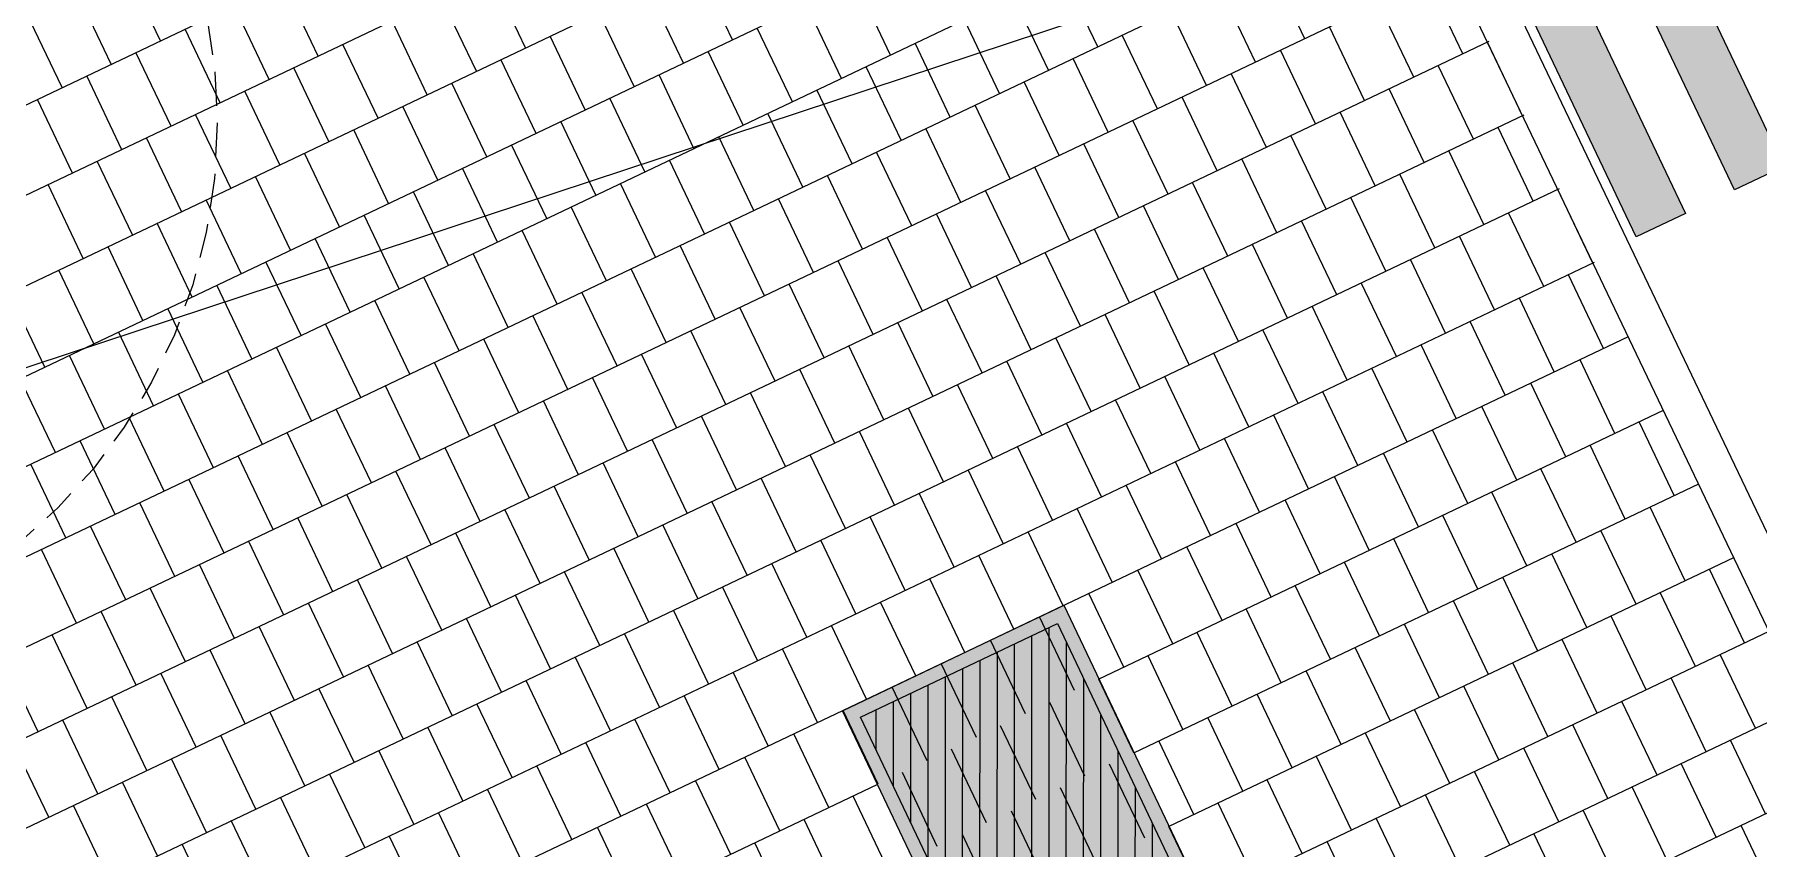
# Model space of a CAD drawing. Header units: metres. Extents: x 678805 to 1359287, y 2747329 to 5497370.
# Drawn here: x 680012.96 to 680025.64, y 2748697.35 to 2748703.33 of the extents above; entities that cross this region are included whole.
import ezdxf
from ezdxf.enums import TextEntityAlignment as Align

# ---------------------------------------------------------------- set-up
doc = ezdxf.new("R2010")
doc.units = ezdxf.units.M
doc.linetypes.add('XREF_MON_SFT_TREES$0$HIDDEN', pattern=[0.375, 0.25, -0.125])
for name, color, linetype in [('00_XREF_MON_HSC_PAVEMENT', 7, 'Continuous'), ('00_XREF_TWQ_SFT_TREES', 7, 'Continuous'), ('00_XREF_TWQ_URBAN CONTEXT', 7, 'Continuous'), ('XREF_MON_EIT SUPPORT$0$02-L-Painted line', 254, 'Continuous'), ('XREF_MON_EIT SUPPORT$0$02-L-PINTURA', 253, 'Continuous'), ('XREF_MON_GENERAL_LAYOUT$0$02-L-Plan Change', 8, 'Continuous'), ('XREF_MON_HSC_PAVEMENT$0$03-TR-Tree Pit_Green', 74, 'Continuous'), ('XREF_MON_SFT_TREES$0$SL_TREE_CANOPY', 251, 'XREF_MON_SFT_TREES$0$HIDDEN'), ('XREF_MON_SFT_TREES$0$SL_TREE_TRUNK', 251, 'Continuous'), ('XREF_MON_URBAN CONTEXT$0$XREF_MON_EIT SUPPORT', 7, 'Continuous')]:
    doc.layers.add(name, color=color, linetype=linetype)
for name, color, linetype, true_color in [('02-L-Waterfeatures 01', 7, 'Continuous', 0x4da6ff), ('XREF_MON_HSC_PAVEMENT$0$03-TR-Tree Pit_White', 7, 'Continuous', 0xfcfcfc), ('XREF_MON_SFT_TREES$0$SL_TREE_PROSOPIS_CINERARIA', 7, 'Continuous', 0x5f7f00)]:
    doc.layers.add(name, color=color, linetype=linetype, true_color=true_color)
for name, color, linetype, lineweight in [('XREF_MON_GENERAL_LAYOUT$0$02-L-Material Change', 251, 'Continuous', 5), ('XREF_MON_GENERAL_LAYOUT$0$04-BK-Tree Pit', 6, 'Continuous', 5), ('XREF_MON_HSC_PAVEMENT$0$04-BK-Tree Pit', 6, 'Continuous', 5)]:
    doc.layers.add(name, color=color, linetype=linetype, lineweight=lineweight)
doc.layers.add('XREF_MON_HSC_PAVEMENT$0$02-L-Joints-Paviment_07_Precast Concrete Blocks 60X40', color=7, linetype='Continuous', lineweight=5, true_color=0x999999)
doc.layers.add('XREF_MON_HSC_PAVEMENT$0$03-TR-Pavement_07_Precast Concrete Blocks 60X40', color=7, linetype='Continuous', lineweight=5, true_color=0x999999)
doc.layers.get('XREF_MON_SFT_TREES$0$SL_TREE_PROSOPIS_CINERARIA').off()
doc.styles.add('XREF_MON_GENERAL_LAYOUT$0$Standard', font='arial.ttf')

# ---------------------------------------------------------------- blocks, each defined once
blk = doc.blocks.new('*U44')
h = blk.add_hatch(color=256)
h.dxf.hatch_style = 1
h.paths.add_polyline_path([(7.523, 14.549), (7.523, 14.949), (13.523, 14.949), (13.523, 14.549)])
h = blk.add_hatch(color=256)
h.dxf.hatch_style = 1
h.paths.add_polyline_path([(7.523, 13.749), (7.523, 14.149), (13.523, 14.149), (13.523, 13.749)])
h = blk.add_hatch(color=256)
h.dxf.hatch_style = 1
h.paths.add_polyline_path([(7.523, 12.949), (7.523, 13.349), (13.523, 13.349), (13.523, 12.949)])
h = blk.add_hatch(color=256)
h.dxf.hatch_style = 1
h.paths.add_polyline_path([(7.523, 12.149), (7.523, 12.549), (13.523, 12.549), (13.523, 12.149)])
h = blk.add_hatch(color=256)
h.dxf.hatch_style = 1
h.paths.add_polyline_path([(7.523, 11.349), (7.523, 11.749), (13.523, 11.749), (13.523, 11.349)])
h = blk.add_hatch(color=256)
h.dxf.hatch_style = 1
h.paths.add_polyline_path([(7.523, 10.549), (7.523, 10.949), (13.523, 10.949), (13.523, 10.549)])
h = blk.add_hatch(color=256)
h.dxf.hatch_style = 1
h.paths.add_polyline_path([(7.523, 9.749), (7.523, 10.149), (13.523, 10.149), (13.523, 9.749)])
h = blk.add_hatch(color=256)
h.dxf.hatch_style = 1
h.paths.add_polyline_path([(7.523, 8.949), (7.523, 9.349), (13.523, 9.349), (13.523, 8.949)])
h = blk.add_hatch(color=256)
h.dxf.hatch_style = 1
h.paths.add_polyline_path([(7.523, 8.149), (7.523, 8.549), (13.523, 8.549), (13.523, 8.149)])
at = {"layer": 'XREF_MON_EIT SUPPORT$0$02-L-PINTURA'}
for points in [[(7.523, 14.549), (7.523, 14.949), (13.523, 14.949), (13.523, 14.549)], [(7.523, 13.749), (7.523, 14.149), (13.523, 14.149), (13.523, 13.749)], [(7.523, 12.949), (7.523, 13.349), (13.523, 13.349), (13.523, 12.949)], [(7.523, 12.149), (7.523, 12.549), (13.523, 12.549), (13.523, 12.149)], [(7.523, 11.349), (7.523, 11.749), (13.523, 11.749), (13.523, 11.349)], [(7.523, 10.549), (7.523, 10.949), (13.523, 10.949), (13.523, 10.549)], [(7.523, 9.749), (7.523, 10.149), (13.523, 10.149), (13.523, 9.749)], [(7.523, 8.949), (7.523, 9.349), (13.523, 9.349), (13.523, 8.949)], [(7.523, 8.149), (7.523, 8.549), (13.523, 8.549), (13.523, 8.149)]]:
    blk.add_lwpolyline(points, close=True, dxfattribs=at)
blk = doc.blocks.new('XREF_MON_EIT SUPPORT')
at = {"layer": 'XREF_MON_EIT SUPPORT$0$02-L-Painted line', "rotation": 295.4458425023207}
blk.add_blockref('*U44', (680011.571, 2748710.554), dxfattribs=at)
blk = doc.blocks.new('XREF_MON_URBAN CONTEXT')
at = {"layer": 'XREF_MON_URBAN CONTEXT$0$XREF_MON_EIT SUPPORT'}
blk.add_blockref('XREF_MON_EIT SUPPORT', (0, 0), dxfattribs=at)
blk = doc.blocks.new('XREF_MON_SFT_TREES$0$Prosopis_cineraria')
h = blk.add_hatch()
h.set_pattern_fill('ANSI31', color=256, scale=0.1)
edge = h.paths.add_edge_path()
edge.add_arc((0, 0), 4, 0, 360)
at = {"layer": 'XREF_MON_SFT_TREES$0$SL_TREE_TRUNK'}
h = blk.add_hatch(color=256, dxfattribs=at)
h.dxf.hatch_style = 1
edge = h.paths.add_edge_path()
edge.add_arc((0, 0), 0.25, 0, 360)
at = {"layer": 'XREF_MON_SFT_TREES$0$SL_TREE_CANOPY', "linetype": 'XREF_MON_SFT_TREES$0$HIDDEN'}
blk.add_circle((0, 0), 4, dxfattribs=at)
at = {"layer": 'XREF_MON_SFT_TREES$0$SL_TREE_TRUNK'}
blk.add_circle((0, 0), 0.25, dxfattribs=at)
blk = doc.blocks.new('XREF_MON_SFT_TREES')
at = {"layer": 'XREF_MON_SFT_TREES$0$SL_TREE_PROSOPIS_CINERARIA', "rotation": 25.44812939262281}
blk.add_blockref('XREF_MON_SFT_TREES$0$Prosopis_cineraria', (680010.307, 2748702.681), dxfattribs=at)
blk = doc.blocks.new('XREF_MON_HSC_PAVEMENT$0$ALCORQUE RECTANGULAR')
at = {"layer": 'XREF_MON_HSC_PAVEMENT$0$03-TR-Tree Pit_Green', "ltscale": 0.3}
h = blk.add_hatch(dxfattribs=at)
h.set_pattern_fill('ANSI31', color=256, scale=0.04, angle=-45)
h.set_pattern_definition([(360, (-2068898.16958, 3428624.0145), (3e-17, 0.127), [])])
h.paths.add_polyline_path([(679903.391, 2748647.421), (679902.702, 2748648.869), (679904.689, 2748649.814), (679905.377, 2748648.367)])
at = {"layer": 'XREF_MON_HSC_PAVEMENT$0$03-TR-Tree Pit_White'}
h = blk.add_hatch(color=256, dxfattribs=at)
h.dxf.hatch_style = 1
h.paths.add_polyline_path([(679903.344, 2748647.288), (679902.569, 2748648.916), (679904.736, 2748649.947), (679905.511, 2748648.319)])
blk = doc.blocks.new('XREF_MON_HSC_PAVEMENT')
at = {"layer": 'XREF_MON_HSC_PAVEMENT$0$02-L-Joints-Paviment_07_Precast Concrete Blocks 60X40'}
for p, q in [((680024.583, 2748700.398), (680024.326, 2748700.94)), ((680024.222, 2748700.226), (680023.964, 2748700.768)), ((680023.861, 2748700.055), (680023.603, 2748700.596)), ((680025.019, 2748699.941), (680024.762, 2748700.483)), ((680023.5, 2748699.883), (680023.242, 2748700.424)), ((680023.139, 2748699.711), (680022.881, 2748700.253)), ((680024.658, 2748699.769), (680024.4, 2748700.311)), ((680022.777, 2748699.539), (680022.52, 2748700.081)), ((680024.297, 2748699.598), (680024.039, 2748700.139)), ((680023.936, 2748699.426), (680023.678, 2748699.967)), ((680022.416, 2748699.367), (680022.158, 2748699.909)), ((680025.099, 2748699.315), (680024.841, 2748699.857)), ((680022.055, 2748699.195), (680021.797, 2748699.737)), ((680023.575, 2748699.254), (680023.317, 2748699.796)), ((680023.213, 2748699.082), (680022.956, 2748699.624)), ((680024.738, 2748699.143), (680024.48, 2748699.685)), ((680021.694, 2748699.023), (680021.436, 2748699.565)), ((680022.852, 2748698.91), (680022.594, 2748699.452)), ((680024.377, 2748698.971), (680024.119, 2748699.513)), ((680021.333, 2748698.851), (680021.075, 2748699.393)), ((680024.015, 2748698.799), (680023.758, 2748699.341)), ((680025.535, 2748698.858), (680025.277, 2748699.4)), ((680020.971, 2748698.68), (680020.714, 2748699.221)), ((680022.491, 2748698.738), (680022.233, 2748699.28)), ((680025.174, 2748698.686), (680024.916, 2748699.228)), ((680022.13, 2748698.566), (680021.872, 2748699.108)), ((680023.654, 2748698.627), (680023.396, 2748699.169)), ((680020.61, 2748698.508), (680020.352, 2748699.049)), ((680021.769, 2748698.394), (680021.511, 2748698.936)), ((680023.293, 2748698.455), (680023.035, 2748698.997)), ((680024.813, 2748698.514), (680024.555, 2748699.056)), ((680020.249, 2748698.336), (680019.991, 2748698.878)), ((680022.932, 2748698.283), (680022.674, 2748698.825)), ((680024.451, 2748698.342), (680024.194, 2748698.884)), ((680019.888, 2748698.164), (680019.63, 2748698.706)), ((680021.407, 2748698.223), (680021.15, 2748698.764)), ((680024.09, 2748698.17), (680023.832, 2748698.712)), ((680025.615, 2748698.231), (680025.357, 2748698.773)), ((680021.046, 2748698.051), (680020.788, 2748698.592)), ((680022.571, 2748698.112), (680022.313, 2748698.653)), ((680025.253, 2748698.059), (680024.996, 2748698.601)), ((680019.527, 2748697.992), (680019.269, 2748698.534)), ((680022.209, 2748697.94), (680021.952, 2748698.481)), ((680023.729, 2748697.998), (680023.471, 2748698.54)), ((680024.892, 2748697.887), (680024.634, 2748698.429)), ((680019.166, 2748697.82), (680018.908, 2748698.362)), ((680020.685, 2748697.879), (680020.427, 2748698.421)), ((680021.848, 2748697.768), (680021.59, 2748698.31)), ((680023.368, 2748697.826), (680023.11, 2748698.368)), ((680018.804, 2748697.648), (680018.547, 2748698.19)), ((680020.324, 2748697.707), (680020.066, 2748698.249)), ((680023.007, 2748697.655), (680022.749, 2748698.196)), ((680024.531, 2748697.716), (680024.273, 2748698.257)), ((680019.963, 2748697.535), (680019.705, 2748698.077)), ((680021.487, 2748697.596), (680021.229, 2748698.138)), ((680024.17, 2748697.544), (680023.912, 2748698.085)), ((680025.689, 2748697.602), (680025.432, 2748698.144)), ((680018.443, 2748697.476), (680018.185, 2748698.018)), ((680021.126, 2748697.424), (680020.868, 2748697.966)), ((680022.645, 2748697.483), (680022.388, 2748698.024)), ((680025.328, 2748697.43), (680025.07, 2748697.972)), ((680018.082, 2748697.304), (680017.824, 2748697.846)), ((680019.601, 2748697.363), (680019.344, 2748697.905)), ((680020.765, 2748697.252), (680020.507, 2748697.794)), ((680022.284, 2748697.311), (680022.026, 2748697.853)), ((680023.809, 2748697.372), (680023.551, 2748697.914)), ((680024.967, 2748697.259), (680024.709, 2748697.8)), ((680017.721, 2748697.133), (680017.463, 2748697.674)), ((680019.24, 2748697.191), (680018.982, 2748697.733)), ((680021.923, 2748697.139), (680021.665, 2748697.681)), ((680023.447, 2748697.2), (680023.19, 2748697.742)), ((680018.879, 2748697.019), (680018.621, 2748697.561)), ((680020.404, 2748697.08), (680020.146, 2748697.622)), ((680023.086, 2748697.028), (680022.828, 2748697.57)), ((680024.606, 2748697.087), (680024.348, 2748697.628)), ((680017.36, 2748696.961), (680017.102, 2748697.503)), ((680020.042, 2748696.908), (680019.785, 2748697.45)), ((680021.562, 2748696.967), (680021.304, 2748697.509)), ((680024.245, 2748696.915), (680023.987, 2748697.457)), ((680025.769, 2748696.976), (680025.511, 2748697.517)), ((680018.518, 2748696.847), (680018.26, 2748697.389)), ((680022.725, 2748696.856), (680022.467, 2748697.398))]:
    blk.add_line(p, q, dxfattribs=at)
for points in [[(680013.889, 2748703.283), (680013.631, 2748703.825)], [(680016.573, 2748703.232), (680016.315, 2748703.774)], [(680018.096, 2748703.292), (680017.838, 2748703.834)], [(680020.78, 2748703.24), (680020.522, 2748703.782)], [(680022.303, 2748703.3), (680022.045, 2748703.842)], [(680013.527, 2748703.112), (680013.27, 2748703.653)], [(680015.05, 2748703.171), (680014.792, 2748703.713)], [(680017.735, 2748703.12), (680017.477, 2748703.662)], [(680019.257, 2748703.18), (680018.999, 2748703.722)], [(680021.941, 2748703.128), (680021.684, 2748703.67)], [(680023.464, 2748703.188), (680023.206, 2748703.73)], [(680014.689, 2748703), (680014.431, 2748703.541)], [(680016.212, 2748703.06), (680015.954, 2748703.602)], [(680018.896, 2748703.008), (680018.638, 2748703.55)], [(680020.419, 2748703.068), (680020.161, 2748703.61)], [(680021.58, 2748702.957), (680021.322, 2748703.498)], [(680023.103, 2748703.017), (680022.845, 2748703.558)], [(680013.166, 2748702.94), (680012.908, 2748703.482)], [(680014.328, 2748702.828), (680014.07, 2748703.37)], [(680015.851, 2748702.888), (680015.593, 2748703.43)], [(680017.373, 2748702.948), (680017.115, 2748703.49)], [(680018.535, 2748702.836), (680018.277, 2748703.378)], [(680020.058, 2748702.896), (680019.8, 2748703.438)], [(680022.742, 2748702.845), (680022.484, 2748703.387)], [(680015.489, 2748702.716), (680015.231, 2748703.258)], [(680017.012, 2748702.776), (680016.754, 2748703.318)], [(680019.696, 2748702.724), (680019.439, 2748703.266)], [(680021.219, 2748702.785), (680020.961, 2748703.327)], [(680023.903, 2748702.733), (680023.646, 2748703.275)], [(680013.967, 2748702.656), (680013.709, 2748703.198)], [(680016.651, 2748702.604), (680016.393, 2748703.146)], [(680018.174, 2748702.665), (680017.916, 2748703.206)], [(680020.858, 2748702.613), (680020.6, 2748703.155)], [(680022.381, 2748702.673), (680022.123, 2748703.215)], [(680013.605, 2748702.484), (680013.348, 2748703.026)], [(680015.128, 2748702.544), (680014.87, 2748703.086)], [(680017.812, 2748702.493), (680017.555, 2748703.035)], [(680019.335, 2748702.553), (680019.077, 2748703.094)], [(680022.02, 2748702.501), (680021.762, 2748703.043)], [(680023.542, 2748702.561), (680023.284, 2748703.103)], [(680014.767, 2748702.372), (680014.509, 2748702.914)], [(680016.29, 2748702.432), (680016.032, 2748702.974)], [(680017.451, 2748702.321), (680017.193, 2748702.863)], [(680018.974, 2748702.381), (680018.716, 2748702.923)], [(680020.497, 2748702.441), (680020.239, 2748702.983)], [(680021.658, 2748702.329), (680021.4, 2748702.871)], [(680023.181, 2748702.389), (680022.923, 2748702.931)], [(680013.244, 2748702.312), (680012.986, 2748702.854)], [(680014.406, 2748702.201), (680014.148, 2748702.742)], [(680015.929, 2748702.26), (680015.671, 2748702.802)], [(680018.613, 2748702.209), (680018.355, 2748702.751)], [(680020.136, 2748702.269), (680019.878, 2748702.811)], [(680022.82, 2748702.218), (680022.562, 2748702.759)], [(680015.567, 2748702.089), (680015.31, 2748702.63)], [(680017.09, 2748702.149), (680016.832, 2748702.691)], [(680019.774, 2748702.097), (680019.516, 2748702.639)], [(680021.297, 2748702.157), (680021.039, 2748702.699)], [(680023.981, 2748702.106), (680023.724, 2748702.647)], [(680014.045, 2748702.029), (680013.787, 2748702.571)], [(680016.729, 2748701.977), (680016.471, 2748702.519)], [(680018.252, 2748702.037), (680017.994, 2748702.579)], [(680020.936, 2748701.985), (680020.678, 2748702.527)], [(680022.459, 2748702.046), (680022.201, 2748702.588)], [(680013.683, 2748701.857), (680013.425, 2748702.399)], [(680015.206, 2748701.917), (680014.948, 2748702.459)], [(680017.89, 2748701.865), (680017.633, 2748702.407)], [(680019.413, 2748701.925), (680019.155, 2748702.467)], [(680020.575, 2748701.813), (680020.317, 2748702.355)], [(680022.097, 2748701.874), (680021.84, 2748702.416)], [(680023.62, 2748701.934), (680023.362, 2748702.476)], [(680014.845, 2748701.745), (680014.587, 2748702.287)], [(680016.368, 2748701.805), (680016.11, 2748702.347)], [(680017.529, 2748701.693), (680017.271, 2748702.235)], [(680019.052, 2748701.753), (680018.794, 2748702.295)], [(680021.736, 2748701.702), (680021.478, 2748702.244)], [(680023.259, 2748701.762), (680023.001, 2748702.304)], [(680013.322, 2748701.685), (680013.064, 2748702.227)], [(680014.484, 2748701.573), (680014.226, 2748702.115)], [(680016.006, 2748701.633), (680015.749, 2748702.175)], [(680018.691, 2748701.581), (680018.433, 2748702.123)], [(680020.214, 2748701.642), (680019.956, 2748702.183)], [(680022.898, 2748701.59), (680022.64, 2748702.132)], [(680024.421, 2748701.65), (680024.163, 2748702.192)], [(680015.645, 2748701.461), (680015.387, 2748702.003)], [(680017.168, 2748701.521), (680016.91, 2748702.063)], [(680019.852, 2748701.47), (680019.595, 2748702.012)], [(680021.375, 2748701.53), (680021.117, 2748702.072)], [(680024.059, 2748701.478), (680023.801, 2748702.02)], [(680014.123, 2748701.401), (680013.865, 2748701.943)], [(680016.807, 2748701.349), (680016.549, 2748701.891)], [(680018.33, 2748701.41), (680018.072, 2748701.952)], [(680021.014, 2748701.358), (680020.756, 2748701.9)], [(680022.537, 2748701.418), (680022.279, 2748701.96)], [(680023.698, 2748701.307), (680023.44, 2748701.848)], [(680013.761, 2748701.229), (680013.504, 2748701.771)], [(680015.284, 2748701.29), (680015.026, 2748701.831)], [(680017.968, 2748701.238), (680017.711, 2748701.78)], [(680019.491, 2748701.298), (680019.233, 2748701.84)], [(680020.653, 2748701.186), (680020.395, 2748701.728)], [(680022.175, 2748701.246), (680021.918, 2748701.788)], [(680013.4, 2748701.057), (680013.142, 2748701.599)], [(680014.923, 2748701.118), (680014.665, 2748701.66)], [(680016.446, 2748701.178), (680016.188, 2748701.72)], [(680017.607, 2748701.066), (680017.349, 2748701.608)], [(680019.13, 2748701.126), (680018.872, 2748701.668)], [(680021.814, 2748701.074), (680021.556, 2748701.616)], [(680023.337, 2748701.135), (680023.079, 2748701.677)], [(680014.562, 2748700.946), (680014.304, 2748701.488)], [(680016.085, 2748701.006), (680015.827, 2748701.548)], [(680018.769, 2748700.954), (680018.511, 2748701.496)], [(680020.291, 2748701.014), (680020.034, 2748701.556)], [(680022.976, 2748700.963), (680022.718, 2748701.505)], [(680024.499, 2748701.023), (680024.241, 2748701.564)], [(680013.039, 2748700.885), (680012.781, 2748701.427)], [(680015.723, 2748700.834), (680015.465, 2748701.376)], [(680017.246, 2748700.894), (680016.988, 2748701.436)], [(680019.93, 2748700.843), (680019.672, 2748701.384)], [(680021.453, 2748700.902), (680021.195, 2748701.444)], [(680024.137, 2748700.851), (680023.88, 2748701.393)], [(680014.2, 2748700.774), (680013.943, 2748701.316)], [(680016.885, 2748700.722), (680016.627, 2748701.264)], [(680018.408, 2748700.782), (680018.15, 2748701.324)], [(680021.092, 2748700.731), (680020.834, 2748701.273)], [(680022.615, 2748700.791), (680022.357, 2748701.333)], [(680023.776, 2748700.679), (680023.518, 2748701.221)], [(680013.839, 2748700.602), (680013.581, 2748701.144)], [(680015.362, 2748700.662), (680015.104, 2748701.204)], [(680016.524, 2748700.55), (680016.266, 2748701.092)], [(680018.046, 2748700.61), (680017.789, 2748701.152)], [(680019.569, 2748700.671), (680019.311, 2748701.213)], [(680020.731, 2748700.559), (680020.473, 2748701.101)], [(680022.253, 2748700.619), (680021.995, 2748701.161)], [(680013.478, 2748700.43), (680013.22, 2748700.972)], [(680015.001, 2748700.49), (680014.743, 2748701.032)], [(680017.685, 2748700.438), (680017.427, 2748700.98)], [(680019.208, 2748700.499), (680018.95, 2748701.041)], [(680021.892, 2748700.447), (680021.634, 2748700.989)], [(680023.415, 2748700.507), (680023.157, 2748701.049)], [(680014.64, 2748700.318), (680014.382, 2748700.86)], [(680016.162, 2748700.378), (680015.905, 2748700.92)], [(680018.847, 2748700.327), (680018.589, 2748700.869)], [(680020.37, 2748700.387), (680020.112, 2748700.929)], [(680023.054, 2748700.335), (680022.796, 2748700.877)], [(680013.117, 2748700.258), (680012.859, 2748700.8)], [(680015.801, 2748700.206), (680015.543, 2748700.748)], [(680017.324, 2748700.267), (680017.066, 2748700.809)], [(680020.008, 2748700.215), (680019.75, 2748700.757)], [(680021.531, 2748700.275), (680021.273, 2748700.817)], [(680014.279, 2748700.146), (680014.021, 2748700.688)], [(680016.963, 2748700.095), (680016.705, 2748700.637)], [(680018.485, 2748700.155), (680018.228, 2748700.697)], [(680019.647, 2748700.043), (680019.389, 2748700.585)], [(680021.17, 2748700.103), (680020.912, 2748700.645)], [(680022.693, 2748700.163), (680022.435, 2748700.705)], [(680013.917, 2748699.974), (680013.659, 2748700.516)], [(680015.44, 2748700.035), (680015.182, 2748700.576)], [(680016.602, 2748699.923), (680016.344, 2748700.465)], [(680018.124, 2748699.983), (680017.866, 2748700.525)], [(680020.809, 2748699.932), (680020.551, 2748700.473)], [(680022.331, 2748699.991), (680022.074, 2748700.533)], [(680013.556, 2748699.803), (680013.298, 2748700.345)], [(680015.079, 2748699.863), (680014.821, 2748700.405)], [(680017.763, 2748699.811), (680017.505, 2748700.353)], [(680019.286, 2748699.871), (680019.028, 2748700.413)], [(680021.97, 2748699.819), (680021.712, 2748700.361)], [(680014.718, 2748699.691), (680014.46, 2748700.233)], [(680016.24, 2748699.751), (680015.983, 2748700.293)], [(680018.925, 2748699.699), (680018.667, 2748700.241)], [(680020.447, 2748699.76), (680020.19, 2748700.302)], [(680013.195, 2748699.631), (680012.937, 2748700.173)], [(680015.879, 2748699.579), (680015.621, 2748700.121)], [(680017.402, 2748699.639), (680017.144, 2748700.181)], [(680020.086, 2748699.588), (680019.828, 2748700.13)], [(680021.609, 2748699.648), (680021.351, 2748700.189)], [(680014.357, 2748699.519), (680014.099, 2748700.061)], [(680015.518, 2748699.407), (680015.26, 2748699.949)], [(680017.041, 2748699.468), (680016.783, 2748700.01)], [(680018.564, 2748699.527), (680018.306, 2748700.069)], [(680019.725, 2748699.416), (680019.467, 2748699.958)], [(680021.248, 2748699.476), (680020.99, 2748700.018)], [(680013.995, 2748699.347), (680013.737, 2748699.889)], [(680016.68, 2748699.296), (680016.422, 2748699.838)], [(680018.202, 2748699.356), (680017.944, 2748699.898)], [(680020.887, 2748699.304), (680020.629, 2748699.846)], [(680013.634, 2748699.175), (680013.376, 2748699.717)], [(680015.157, 2748699.235), (680014.899, 2748699.777)], [(680017.841, 2748699.184), (680017.583, 2748699.726)], [(680019.364, 2748699.244), (680019.106, 2748699.786)], [(680014.796, 2748699.063), (680014.538, 2748699.605)], [(680016.318, 2748699.124), (680016.06, 2748699.666)], [(680019.003, 2748699.072), (680018.745, 2748699.614)], [(680020.526, 2748699.132), (680020.268, 2748699.674)], [(680013.273, 2748699.003), (680013.015, 2748699.545)], [(680015.957, 2748698.952), (680015.699, 2748699.494)], [(680017.48, 2748699.012), (680017.222, 2748699.554)], [(680018.641, 2748698.9), (680018.384, 2748699.442)], [(680020.164, 2748698.96), (680019.906, 2748699.502)], [(680014.434, 2748698.892), (680014.177, 2748699.434)], [(680015.596, 2748698.78), (680015.338, 2748699.322)], [(680017.119, 2748698.84), (680016.861, 2748699.382)], [(680019.803, 2748698.788), (680019.545, 2748699.33)], [(680014.073, 2748698.72), (680013.815, 2748699.262)], [(680016.758, 2748698.668), (680016.5, 2748699.21)], [(680018.28, 2748698.728), (680018.022, 2748699.27)], [(680013.712, 2748698.548), (680013.454, 2748699.09)], [(680015.235, 2748698.608), (680014.977, 2748699.15)], [(680017.919, 2748698.557), (680017.661, 2748699.099)], [(680019.442, 2748698.616), (680019.184, 2748699.158)], [(680014.874, 2748698.436), (680014.616, 2748698.978)], [(680016.396, 2748698.496), (680016.139, 2748699.038)], [(680019.081, 2748698.444), (680018.823, 2748698.986)], [(680013.351, 2748698.376), (680013.093, 2748698.918)], [(680014.512, 2748698.264), (680014.254, 2748698.806)], [(680016.035, 2748698.324), (680015.777, 2748698.866)], [(680017.558, 2748698.385), (680017.3, 2748698.927)], [(680018.72, 2748698.273), (680018.462, 2748698.815)], [(680012.99, 2748698.204), (680012.732, 2748698.746)], [(680015.674, 2748698.153), (680015.416, 2748698.694)], [(680017.197, 2748698.213), (680016.939, 2748698.755)], [(680014.151, 2748698.093), (680013.893, 2748698.635)], [(680016.835, 2748698.041), (680016.578, 2748698.583)], [(680018.358, 2748698.101), (680018.1, 2748698.643)], [(680013.79, 2748697.921), (680013.532, 2748698.463)], [(680015.313, 2748697.981), (680015.055, 2748698.523)], [(680017.997, 2748697.929), (680017.739, 2748698.471)], [(680014.952, 2748697.809), (680014.694, 2748698.351)], [(680016.474, 2748697.869), (680016.216, 2748698.411)], [(680017.636, 2748697.757), (680017.378, 2748698.299)], [(680013.429, 2748697.749), (680013.171, 2748698.291)], [(680014.59, 2748697.637), (680014.333, 2748698.179)], [(680016.113, 2748697.697), (680015.855, 2748698.239)], [(680013.068, 2748697.577), (680012.81, 2748698.119)], [(680015.752, 2748697.525), (680015.494, 2748698.067)], [(680017.275, 2748697.585), (680017.017, 2748698.127)], [(680014.229, 2748697.465), (680013.971, 2748698.007)], [(680016.914, 2748697.413), (680016.656, 2748697.955)], [(680013.868, 2748697.293), (680013.61, 2748697.835)], [(680015.391, 2748697.354), (680015.133, 2748697.895)], [(680015.029, 2748697.182), (680014.772, 2748697.724)], [(680016.552, 2748697.241), (680016.295, 2748697.783)], [(680013.507, 2748697.121), (680013.249, 2748697.663)], [(680014.668, 2748697.01), (680014.41, 2748697.552)], [(680016.191, 2748697.07), (680015.933, 2748697.611)], [(680015.83, 2748696.898), (680015.572, 2748697.44)], [(680014.307, 2748696.838), (680014.049, 2748697.38)]]:
    blk.add_lwpolyline(points, dxfattribs=at)
at = {"layer": 'XREF_MON_HSC_PAVEMENT$0$03-TR-Pavement_07_Precast Concrete Blocks 60X40'}
for p, q in [((680024.938, 2748700.567), (680020.789, 2748698.593)), ((680025.196, 2748700.026), (680021.047, 2748698.051)), ((680025.455, 2748699.484), (680021.304, 2748697.509)), ((680025.714, 2748698.943), (680013.128, 2748692.954)), ((680025.972, 2748698.401), (680013.386, 2748692.412)), ((680019.16, 2748697.818), (680013.438, 2748695.095)), ((680026.231, 2748697.86), (680013.644, 2748691.87))]:
    blk.add_line(p, q, dxfattribs=at)
for points in [[(680021.835, 2748707.064), (679976.924, 2748685.693)], [(680022.109, 2748706.531), (679937.293, 2748666.17)], [(680022.367, 2748705.989), (679997.069, 2748693.95)], [(680022.625, 2748705.447), (679997.327, 2748693.408)], [(680022.883, 2748704.905), (679938.247, 2748664.63)], [(680023.141, 2748704.363), (679938.565, 2748664.117)], [(680023.398, 2748703.822), (679835.554, 2748614.433)], [(680023.656, 2748703.28), (679835.744, 2748613.859)], [(680023.914, 2748702.738), (679835.935, 2748613.285)], [(680024.172, 2748702.196), (679836.125, 2748612.711)], [(680024.43, 2748701.654), (679836.315, 2748612.137)], [(680024.679, 2748701.109), (679776.702, 2748583.105)]]:
    blk.add_lwpolyline(points, dxfattribs=at)
at = {"layer": 'XREF_MON_HSC_PAVEMENT$0$04-BK-Tree Pit', "rotation": 90}
blk.add_blockref('XREF_MON_HSC_PAVEMENT$0$ALCORQUE RECTANGULAR', (3428668.85, 2068793.624), dxfattribs=at)
blk = doc.blocks.new('XREF_MON_GENERAL_LAYOUT$0$ALCORQUE RECTANGULAR')
blk.add_lwpolyline([(679903.391, 2748647.421), (679902.702, 2748648.868), (679904.689, 2748649.814), (679905.378, 2748648.366)], close=True)
at = {"layer": 'XREF_MON_GENERAL_LAYOUT$0$02-L-Material Change'}
blk.add_lwpolyline([(679903.344, 2748647.288), (679902.569, 2748648.916), (679904.736, 2748649.947), (679905.511, 2748648.319)], close=True, dxfattribs=at)
blk = doc.blocks.new('XREF_MON_GENERAL_LAYOUT')
at = {"layer": 'XREF_MON_GENERAL_LAYOUT$0$02-L-Material Change'}
for p, q in [((679958.729, 2748839.211), (680027.591, 2748695.01)), ((679959.516, 2748838.257), (680027.948, 2748694.959))]:
    blk.add_line(p, q, dxfattribs=at)
at = {"layer": 'XREF_MON_GENERAL_LAYOUT$0$02-L-Plan Change', "lineweight": 0, "ltscale": 0.2}
blk.add_line((680023.169, 2748704.272), (679975.566, 2748688.551), dxfattribs=at)
at = {"layer": 'XREF_MON_GENERAL_LAYOUT$0$04-BK-Tree Pit', "rotation": 90}
blk.add_blockref('XREF_MON_GENERAL_LAYOUT$0$ALCORQUE RECTANGULAR', (3428668.85, 2068793.624), dxfattribs=at)
at = {"style": 'XREF_MON_GENERAL_LAYOUT$0$Standard'}
for tag, rotation, p in [('604,00', 330.2643, (679905.77, 2748776.558)), ('603,00', 330.2643, (679901.861, 2748753.477)), ('600,00', 133.826, (679944.597, 2748745.153)), ('602,00', 330.2643, (679883.319, 2748738.727)), ('601,00', 117.8906, (679920.972, 2748732.87)), ('601,00', 330.2643, (679864.777, 2748723.976)), ('600,00', 40.8833, (679777.405, 2748705.444, 1.17)), ('602,00', 330.2643, (679941.275, 2748705.483)), ('601,00', 40.8833, (679701.798, 2748703.889, 1.17)), ('598,00', 62.091, (679810.267, 2748702.619)), ('600,00', 330.2643, (679877.781, 2748691.131)), ('600,00', 19.5511, (679920.444, 2748685.496)), ('601,00', 330.2643, (679934.813, 2748683.804)), ('599,00', 330.2643, (679854.567, 2748679.061)), ('600,00', 88.3928, (679743.913, 2748675.572)), ('599,00', 20.6086, (679924.26, 2748675.216)), ('601,00', 88.3928, (679728.035, 2748671.318, -2)), ('602,00', 88.3928, (679711.826, 2748665.966, -1)), ('603,00', 88.3928, (679695.615, 2748660.611)), ('599,00', 40.8833, (679788.807, 2748655.829, 1.17)), ('601,00', 40.8833, (679627.612, 2748644.603, 1.17)), ('603,00', 41.7058, (679702.499, 2748628.484, 1.17)), ('600,00', 40.8833, (679645.925, 2748597.926, 1.17)), ('599,00', 34.2277, (679673.574, 2748555.136, 5.34))]:
    blk.add_attdef(tag, text='', height=1, rotation=rotation, dxfattribs=at).set_placement(p, align=Align.MIDDLE)
at = {"ltscale": 0.3, "style": 'XREF_MON_GENERAL_LAYOUT$0$Standard'}
for tag, rotation, p in [('603,50', 330.2643, (679911.501, 2748760.57)), ('602,50', 330.2643, (679892.865, 2748745.846)), ('600,50', 133.826, (679933.048, 2748738.729)), ('601,50', 330.2643, (679873.581, 2748731.671)), ('601,50', 101.2857, (679909.522, 2748726.945)), ('602,50', 330.2643, (679948.625, 2748713.86)), ('600,50', 39.606, (679743.243, 2748706.971)), ('600,50', 330.2643, (679880.266, 2748702.726)), ('600,50', 17.3537, (679917.615, 2748690.554)), ('599,50', 330.2643, (679867.197, 2748684.716)), ('599,50', 18.8944, (679921.71, 2748680.578)), ('599,50', 39.606, (679778.991, 2748677.241)), ('600,50', 88.3928, (679735.925, 2748673.586)), ('601,50', 88.3928, (679719.906, 2748668.581)), ('602,50', 88.3928, (679703.474, 2748663.452)), ('598,50', 330.2643, (679861.765, 2748662.397)), ('601,50', 39.606, (679610.513, 2748662.061)), ('600,00', 41.7058, (679752.308, 2748637.685)), ('601,00', 41.7058, (679736.044, 2748634.538)), ('599,00', 35.0835, (679763.043, 2748634.415, 1.17)), ('602,00', 41.7058, (679720.174, 2748633.096, 1.17)), ('600,00', 35.0835, (679747.063, 2748629.903, 1.17)), ('601,00', 35.0835, (679731.246, 2748625.239, 1.17)), ('600,50', 39.606, (679636.92, 2748621.339)), ('602,00', 35.0835, (679715.4, 2748620.639, 1.17)), ('599,50', 28.7604, (679659.482, 2748574.323))]:
    blk.add_attdef(tag, text='', height=1, rotation=rotation, dxfattribs=at).set_placement(p, align=Align.MIDDLE)

msp = doc.modelspace()

# ---------------------------------------------------------------- block references
at = {"layer": '00_XREF_MON_HSC_PAVEMENT'}
msp.add_blockref('XREF_MON_HSC_PAVEMENT', (0, 0), dxfattribs=at)
at = {"layer": '00_XREF_TWQ_SFT_TREES'}
msp.add_blockref('XREF_MON_SFT_TREES', (0, 0), dxfattribs=at)
at = {"layer": '00_XREF_TWQ_URBAN CONTEXT'}
msp.add_blockref('XREF_MON_URBAN CONTEXT', (0, 0), dxfattribs=at)
at = {"layer": '02-L-Waterfeatures 01', "color": 18, "true_color": 0x000000}
msp.add_blockref('XREF_MON_GENERAL_LAYOUT', (0, 0), dxfattribs=at)

doc.saveas('drawing.dxf')
